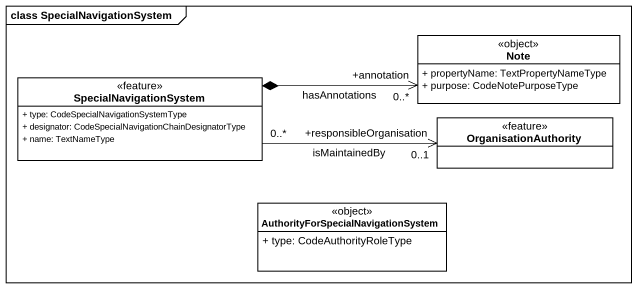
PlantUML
@startuml
mainframe class SpecialNavigationSystem
hide circle
hide empty members
skinparam classAttributeIconSize 0
class "Note" as Note_ <<object>> #FFFFFF {
  + propertyName: TextPropertyNameType
  + purpose: CodeNotePurposeType
}
class SpecialNavigationSystem <<feature>> {
  + type: CodeSpecialNavigationSystemType
  + designator: CodeSpecialNavigationChainDesignatorType
  + name: TextNameType
}
class OrganisationAuthority <<feature>>
class "AuthorityForSpecialNavigationSystem" as AuthorityForSpecialNavigatio <<object>> #FFFFFF {
  + type: CodeAuthorityRoleType
}
SpecialNavigationSystem *-right-> "+annotation\n0..*" Note_ : hasAnnotations
SpecialNavigationSystem "0..*" -right-> "+responsibleOrganisation\n0..1" OrganisationAuthority : isMaintainedBy
@enduml
